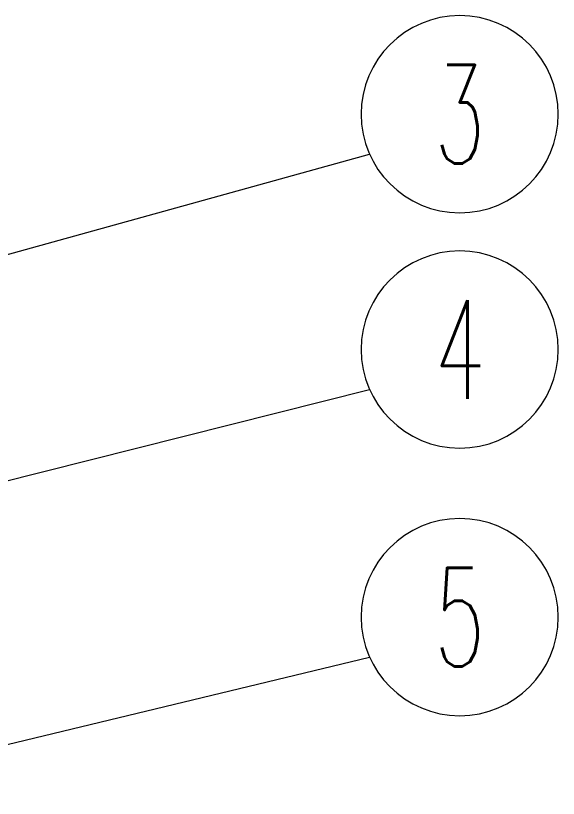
# Model space of a CAD drawing. Header units: millimetres. Extents: x 1884 to 2552, y 611 to 826.
# Drawn here: x 2071.82 to 2085.77, y 631.39 to 651.5 of the extents above; entities that cross this region are included whole.
import ezdxf
from ezdxf.enums import TextEntityAlignment as Align

# ---------------------------------------------------------------- set-up
doc = ezdxf.new("R2010")
doc.units = ezdxf.units.MM
doc.layers.add('dim', color=82, linetype='Continuous', lineweight=9)
doc.layers.add('from', color=7, linetype='Continuous', lineweight=13)
doc.styles.add('BOM', font='txt.shx', dxfattribs={"bigfont": 'gbcbig.shx'})
doc.dimstyles.new('ISO', dxfattribs={"dimscale": 0.6, "dimtxt": 2.5, "dimasz": 2.5, "dimexe": 1.25, "dimexo": 0.625, "dimtad": 0, "dimdsep": 46, "dimtxsty": 'Standard', "dimblk": 'OPEN', "dimcen": 0, "dimclrd": 4, "dimclre": 4, "dimadec": 0, "dimazin": 0, "dimtfac": 1, "dimtofl": 0, "dimtmove": 0, "dimatfit": 3, "dimfxl": 1, "dimarcsym": 0})

# ---------------------------------------------------------------- blocks, each defined once
blk = doc.blocks.new('yx_bom3')
at = {"layer": 'from'}
blk.add_circle((0, 0), 1, dxfattribs=at)
at = {"layer": 'from', "color": 4, "style": 'BOM', "width": 0.6}
blk.add_attdef('ITEM', text='', height=1, dxfattribs=at).set_placement((0, 0), align=Align.MIDDLE)
blk = doc.blocks.new('_Open')
at = {"color": 0, "linetype": 'ByBlock', "lineweight": -2}
for p, q in [((-1, 0.167), (0, 0)), ((-1, -0.167), (0, 0)), ((0, 0), (-1, 0))]:
    blk.add_line(p, q, dxfattribs=at)
blk = doc.blocks.new('*u50')
at = {"layer": 'dim'}
ref = blk.add_blockref('yx_bom3', (50.111, 50.653), dxfattribs=dict(at, xscale=-4.367999999999938, yscale=4.367999999999938, zscale=4.368))
ref.add_attrib('ITEM', '3', dxfattribs={"layer": 'from', "color": 4, "height": 4.368, "style": 'BOM', "width": 0.6}).set_placement((50.111, 50.653), align=Align.MIDDLE)
ref = blk.add_blockref('yx_bom3', (50.111, 40.228), dxfattribs=dict(at, xscale=-4.367999999999938, yscale=4.367999999999938, zscale=4.368))
ref.add_attrib('ITEM', '4', dxfattribs={"layer": 'from', "color": 4, "height": 4.368, "style": 'BOM', "width": 0.6}).set_placement((50.111, 40.228), align=Align.MIDDLE)
ref = blk.add_blockref('yx_bom3', (50.111, 28.37), dxfattribs=dict(at, xscale=-4.367999999999938, yscale=4.367999999999938, zscale=4.368))
ref.add_attrib('ITEM', '5', dxfattribs={"layer": 'from', "color": 4, "height": 4.368, "style": 'BOM', "width": 0.6}).set_placement((50.111, 28.37), align=Align.MIDDLE)
for points in [[(22.935, 42.477), (46.119, 48.88)], [(19.534, 31.77), (46.119, 38.455)], [(20.149, 20.342), (46.119, 26.597)]]:
    blk.add_leader(points, dimstyle='ISO', override={"dimscale": 1, "dimasz": 1.95, "dimexo": 0.125, "dimadec": 2, "dimazin": 2, "dimldrblk": 'Small'}, dxfattribs=at)

msp = doc.modelspace()

# ---------------------------------------------------------------- block references
at = {"layer": 'from', "xscale": 0.58, "yscale": 0.58, "zscale": 0.58}
msp.add_blockref('*u50', (2054.17, 619.59), dxfattribs=at)

doc.saveas('drawing.dxf')
